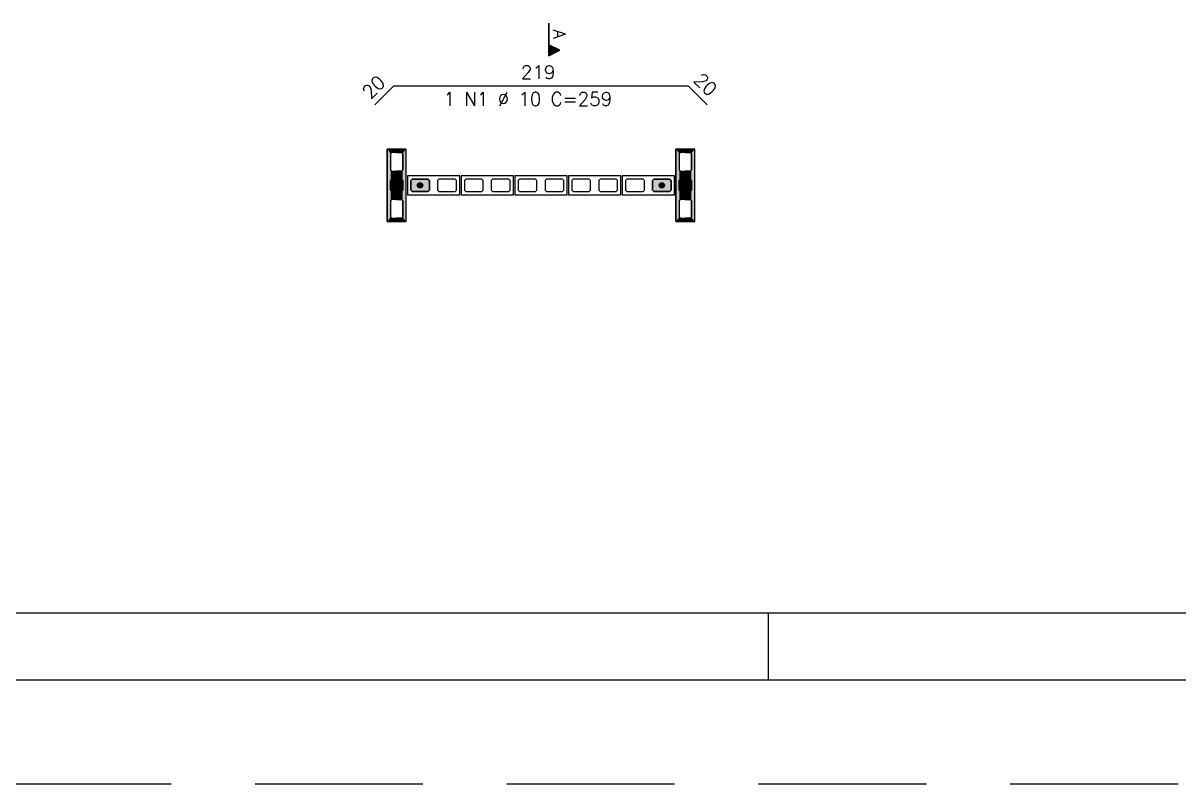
# Model space of a CAD drawing. Extents: x -1 to 122, y -1 to 61.
# Drawn here: x 62.98 to 80.2, y -1.45 to 9.88 of the extents above; entities that cross this region are included whole.
import ezdxf

# ---------------------------------------------------------------- set-up
doc = ezdxf.new("R2010")
doc.units = 0
doc.header["$MEASUREMENT"] = 0
doc.linetypes.add('HIDDEN', pattern=[0.375, 0.25, -0.125])
doc.layers.get('0').update_dxf_attribs({"linetype": 'CONTINUOUS'})
doc.layers.get('Defpoints').update_dxf_attribs({"linetype": 'CONTINUOUS'})
for name, color, linetype in [('ARQ_FOLHA', 7, 'CONTINUOUS'), ('PENA_01', 1, 'CONTINUOUS'), ('PENA_02', 2, 'CONTINUOUS'), ('PENA_03', 3, 'CONTINUOUS'), ('PENA_05', 5, 'CONTINUOUS'), ('PENA_11', 252, 'CONTINUOUS'), ('PENA_19', 240, 'CONTINUOUS')]:
    doc.layers.add(name, color=color, linetype=linetype)
doc.styles.get("Standard").update_dxf_attribs({"font": 'ROMANS.SHX'})

# ---------------------------------------------------------------- blocks, each defined once
blk = doc.blocks.new('FOLHA A1+1 - 1102 X 594')
at = {"layer": 'ARQ_FOLHA', "color": 1}
blk.add_line((-457, 0), (-457, 10), dxfattribs=at)
for points in [[(-1189, 0), (0, 0), (0, 594), (-1189, 594)], [(-1164, 10), (-10, 10), (-10, 584), (-1164, 584)]]:
    blk.add_lwpolyline(points, close=True, dxfattribs=at)
at = {"layer": 'Defpoints', "color": 8, "linetype": 'HIDDEN', "ltscale": 100}
blk.add_lwpolyline([(-1208.5, 609.5), (-1208.5, -15.5), (19.5, -15.5), (19.5, 609.5)], close=True, dxfattribs=at)

msp = doc.modelspace()

# ---------------------------------------------------------------- linework, layer by layer
at = {"layer": 'PENA_01', "linetype": 'Continuous'}
for points in [[(68.475, 7.957), (68.455, 7.937), (68.455, 7.697), (68.475, 7.677), (68.615, 7.677), (68.635, 7.697), (68.635, 7.937), (68.615, 7.957), (68.475, 7.957)], [(72.775, 7.957), (72.755, 7.937), (72.755, 7.697), (72.775, 7.677), (72.915, 7.677), (72.935, 7.697), (72.935, 7.937), (72.915, 7.957), (72.775, 7.957)], [(68.475, 7.557), (68.455, 7.537), (68.455, 7.397), (68.475, 7.377), (68.615, 7.377), (68.635, 7.397), (68.635, 7.537), (68.615, 7.557), (68.475, 7.557)], [(69.035, 7.537), (69.015, 7.557), (68.775, 7.557), (68.755, 7.537), (68.755, 7.397), (68.775, 7.377), (69.015, 7.377), (69.035, 7.397), (69.035, 7.537)], [(69.435, 7.537), (69.415, 7.557), (69.175, 7.557), (69.155, 7.537), (69.155, 7.397), (69.175, 7.377), (69.415, 7.377), (69.435, 7.397), (69.435, 7.537)], [(69.835, 7.537), (69.815, 7.557), (69.575, 7.557), (69.555, 7.537), (69.555, 7.397), (69.575, 7.377), (69.815, 7.377), (69.835, 7.397), (69.835, 7.537)], [(70.235, 7.537), (70.215, 7.557), (69.975, 7.557), (69.955, 7.537), (69.955, 7.397), (69.975, 7.377), (70.215, 7.377), (70.235, 7.397), (70.235, 7.537)], [(70.635, 7.537), (70.615, 7.557), (70.375, 7.557), (70.355, 7.537), (70.355, 7.397), (70.375, 7.377), (70.615, 7.377), (70.635, 7.397), (70.635, 7.537)], [(71.035, 7.537), (71.015, 7.557), (70.775, 7.557), (70.755, 7.537), (70.755, 7.397), (70.775, 7.377), (71.015, 7.377), (71.035, 7.397), (71.035, 7.537)], [(71.435, 7.537), (71.415, 7.557), (71.175, 7.557), (71.155, 7.537), (71.155, 7.397), (71.175, 7.377), (71.415, 7.377), (71.435, 7.397), (71.435, 7.537)], [(71.835, 7.537), (71.815, 7.557), (71.575, 7.557), (71.555, 7.537), (71.555, 7.397), (71.575, 7.377), (71.815, 7.377), (71.835, 7.397), (71.835, 7.537)], [(72.235, 7.537), (72.215, 7.557), (71.975, 7.557), (71.955, 7.537), (71.955, 7.397), (71.975, 7.377), (72.215, 7.377), (72.235, 7.397), (72.235, 7.537)], [(72.635, 7.537), (72.615, 7.557), (72.375, 7.557), (72.355, 7.537), (72.355, 7.397), (72.375, 7.377), (72.615, 7.377), (72.635, 7.397), (72.635, 7.537)], [(72.775, 7.557), (72.755, 7.537), (72.755, 7.397), (72.775, 7.377), (72.915, 7.377), (72.935, 7.397), (72.935, 7.537), (72.915, 7.557), (72.775, 7.557)], [(68.475, 7.257), (68.455, 7.237), (68.455, 6.997), (68.475, 6.977), (68.615, 6.977), (68.635, 6.997), (68.635, 7.237), (68.615, 7.257), (68.475, 7.257)], [(72.775, 7.257), (72.755, 7.237), (72.755, 6.997), (72.775, 6.977), (72.915, 6.977), (72.935, 6.997), (72.935, 7.237), (72.915, 7.257), (72.775, 7.257)]]:
    msp.add_lwpolyline(points, dxfattribs=at)
at = {"layer": 'PENA_02', "linetype": 'Continuous'}
for p, q in [((68.405, 8.007), (68.405, 6.927)), ((68.685, 8.007), (68.405, 8.007)), ((68.685, 6.927), (68.685, 8.007)), ((72.705, 8.007), (72.705, 6.927)), ((72.985, 8.007), (72.705, 8.007)), ((72.985, 6.927), (72.985, 8.007)), ((68.405, 6.927), (68.685, 6.927)), ((72.705, 6.927), (72.985, 6.927))]:
    msp.add_line(p, q, dxfattribs=at)
for points in [[(69.485, 7.607), (68.705, 7.607), (68.705, 7.327), (69.485, 7.327), (69.485, 7.607)], [(70.285, 7.607), (69.505, 7.607), (69.505, 7.327), (70.285, 7.327), (70.285, 7.607)], [(71.085, 7.607), (70.305, 7.607), (70.305, 7.327), (71.085, 7.327), (71.085, 7.607)], [(71.885, 7.607), (71.105, 7.607), (71.105, 7.327), (71.885, 7.327), (71.885, 7.607)], [(72.685, 7.607), (71.905, 7.607), (71.905, 7.327), (72.685, 7.327), (72.685, 7.607)]]:
    msp.add_lwpolyline(points, dxfattribs=at)
at = {"layer": 'PENA_03', "linetype": 'Continuous'}
for p, q in [((70.812, 9.882), (70.812, 9.396)), ((70.813, 9.561), (70.813, 9.882)), ((70.812, 9.396), (70.978, 9.479)), ((70.813, 9.397), (70.813, 9.561)), ((70.976, 9.479), (70.813, 9.561)), ((70.978, 9.479), (70.813, 9.561)), ((70.813, 9.397), (70.976, 9.479)), ((70.825, 9.402), (70.825, 9.555)), ((70.838, 9.409), (70.838, 9.549)), ((70.85, 9.415), (70.85, 9.543)), ((70.863, 9.421), (70.863, 9.536)), ((70.876, 9.428), (70.876, 9.53)), ((70.889, 9.434), (70.889, 9.524)), ((70.901, 9.441), (70.901, 9.517)), ((70.914, 9.447), (70.914, 9.511)), ((70.927, 9.453), (70.927, 9.504)), ((70.94, 9.46), (70.94, 9.498)), ((70.952, 9.466), (70.952, 9.492)), ((70.965, 9.472), (70.965, 9.485))]:
    msp.add_line(p, q, dxfattribs=at)
for points in [[(68.615, 7.557), (68.635, 7.537), (68.635, 7.397), (68.615, 7.377), (68.475, 7.377), (68.455, 7.397), (68.455, 7.537), (68.475, 7.557), (68.615, 7.557)], [(69.035, 7.397), (69.015, 7.377), (68.775, 7.377), (68.755, 7.397), (68.755, 7.537), (68.775, 7.557), (69.015, 7.557), (69.035, 7.537), (69.035, 7.397)], [(72.635, 7.397), (72.615, 7.377), (72.375, 7.377), (72.355, 7.397), (72.355, 7.537), (72.375, 7.557), (72.615, 7.557), (72.635, 7.537), (72.635, 7.397)], [(72.915, 7.557), (72.935, 7.537), (72.935, 7.397), (72.915, 7.377), (72.775, 7.377), (72.755, 7.397), (72.755, 7.537), (72.775, 7.557), (72.915, 7.557)]]:
    msp.add_lwpolyline(points, dxfattribs=at)
for centre in [(68.545, 7.467), (68.895, 7.467), (72.495, 7.467), (72.845, 7.467)]:
    msp.add_circle(centre, 0.04, dxfattribs=at)
for points in [[(68.585, 7.467), (68.525, 7.502), (68.508, 7.481)], [(68.585, 7.467), (68.508, 7.481), (68.508, 7.453)], [(68.585, 7.467), (68.508, 7.453), (68.525, 7.432)], [(68.585, 7.467), (68.552, 7.506), (68.525, 7.502)], [(68.585, 7.467), (68.525, 7.432), (68.552, 7.428)], [(68.585, 7.467), (68.576, 7.493), (68.552, 7.506)], [(68.585, 7.467), (68.552, 7.428), (68.576, 7.441)], [(68.585, 7.467), (68.576, 7.441), (68.585, 7.467)], [(68.935, 7.467), (68.875, 7.502), (68.858, 7.481)], [(68.935, 7.467), (68.858, 7.481), (68.858, 7.453)], [(68.935, 7.467), (68.858, 7.453), (68.875, 7.432)], [(68.935, 7.467), (68.902, 7.506), (68.875, 7.502)], [(68.935, 7.467), (68.875, 7.432), (68.902, 7.428)], [(68.935, 7.467), (68.926, 7.493), (68.902, 7.506)], [(68.935, 7.467), (68.902, 7.428), (68.926, 7.441)], [(68.935, 7.467), (68.926, 7.441), (68.935, 7.467)], [(72.535, 7.467), (72.475, 7.502), (72.458, 7.481)], [(72.535, 7.467), (72.458, 7.481), (72.458, 7.453)], [(72.535, 7.467), (72.458, 7.453), (72.475, 7.432)], [(72.535, 7.467), (72.502, 7.506), (72.475, 7.502)], [(72.535, 7.467), (72.475, 7.432), (72.502, 7.428)], [(72.535, 7.467), (72.526, 7.493), (72.502, 7.506)], [(72.535, 7.467), (72.502, 7.428), (72.526, 7.441)], [(72.535, 7.467), (72.526, 7.441), (72.535, 7.467)], [(72.885, 7.467), (72.825, 7.502), (72.808, 7.481)], [(72.885, 7.467), (72.808, 7.481), (72.808, 7.453)], [(72.885, 7.467), (72.808, 7.453), (72.825, 7.432)], [(72.885, 7.467), (72.852, 7.506), (72.825, 7.502)], [(72.885, 7.467), (72.825, 7.432), (72.852, 7.428)], [(72.885, 7.467), (72.876, 7.493), (72.852, 7.506)], [(72.885, 7.467), (72.852, 7.428), (72.876, 7.441)], [(72.885, 7.467), (72.876, 7.441), (72.885, 7.467)]]:
    msp.add_solid(points, dxfattribs=at)
at = {"layer": 'PENA_05', "linetype": 'Continuous'}
for p, q in [((68.222, 8.668), (68.505, 8.95)), ((68.505, 8.95), (72.885, 8.951)), ((72.885, 8.951), (73.168, 8.668))]:
    msp.add_line(p, q, dxfattribs=at)
at = {"layer": 'PENA_11', "linetype": 'Continuous'}
for points in [[(68.615, 7.557), (68.475, 7.377), (68.455, 7.397)], [(68.615, 7.557), (68.455, 7.397), (68.455, 7.537)], [(68.615, 7.557), (68.455, 7.537), (68.475, 7.557)], [(68.615, 7.557), (68.615, 7.377), (68.475, 7.377)], [(68.615, 7.557), (68.475, 7.557), (68.615, 7.557)], [(68.615, 7.557), (68.635, 7.537), (68.635, 7.397)], [(68.615, 7.557), (68.635, 7.397), (68.615, 7.377)], [(69.035, 7.397), (68.755, 7.537), (68.775, 7.557)], [(69.035, 7.397), (68.755, 7.397), (68.755, 7.537)], [(69.035, 7.397), (68.775, 7.557), (69.015, 7.557)], [(69.035, 7.397), (69.015, 7.557), (69.035, 7.537)], [(69.035, 7.397), (69.035, 7.537), (69.035, 7.397)], [(72.635, 7.397), (72.355, 7.537), (72.375, 7.557)], [(72.635, 7.397), (72.355, 7.397), (72.355, 7.537)], [(72.635, 7.397), (72.375, 7.557), (72.615, 7.557)], [(72.635, 7.397), (72.615, 7.557), (72.635, 7.537)], [(72.635, 7.397), (72.635, 7.537), (72.635, 7.397)], [(72.915, 7.557), (72.775, 7.377), (72.755, 7.397)], [(72.915, 7.557), (72.755, 7.397), (72.755, 7.537)], [(72.915, 7.557), (72.755, 7.537), (72.775, 7.557)], [(72.915, 7.557), (72.915, 7.377), (72.775, 7.377)], [(72.915, 7.557), (72.775, 7.557), (72.915, 7.557)], [(72.915, 7.557), (72.935, 7.537), (72.935, 7.397)], [(72.915, 7.557), (72.935, 7.397), (72.915, 7.377)], [(69.035, 7.397), (68.775, 7.377), (68.755, 7.397)], [(69.035, 7.397), (69.015, 7.377), (68.775, 7.377)], [(72.635, 7.397), (72.375, 7.377), (72.355, 7.397)], [(72.635, 7.397), (72.615, 7.377), (72.375, 7.377)]]:
    msp.add_solid(points, dxfattribs=at)
at = {"layer": 'PENA_19', "linetype": 'Continuous'}
for points in [[(68.545, 8.007), (68.545, 7.957), (68.475, 7.957), (68.455, 7.937), (68.455, 7.697), (68.475, 7.677), (68.545, 7.677), (68.545, 7.557), (68.475, 7.557), (68.455, 7.537), (68.455, 7.397), (68.475, 7.377), (68.545, 7.377), (68.545, 7.257), (68.475, 7.257), (68.455, 7.237), (68.455, 6.997), (68.475, 6.977), (68.545, 6.977), (68.545, 6.927), (68.405, 6.927), (68.405, 8.007), (68.545, 8.007)], [(68.545, 8.007), (68.545, 7.957), (68.615, 7.957), (68.635, 7.937), (68.635, 7.697), (68.615, 7.677), (68.545, 7.677), (68.545, 7.557), (68.615, 7.557), (68.635, 7.537), (68.635, 7.397), (68.615, 7.377), (68.545, 7.377), (68.545, 7.257), (68.615, 7.257), (68.635, 7.237), (68.635, 6.997), (68.615, 6.977), (68.545, 6.977), (68.545, 6.927), (68.685, 6.927), (68.685, 8.007), (68.545, 8.007)], [(72.845, 8.007), (72.845, 7.957), (72.775, 7.957), (72.755, 7.937), (72.755, 7.697), (72.775, 7.677), (72.845, 7.677), (72.845, 7.557), (72.775, 7.557), (72.755, 7.537), (72.755, 7.397), (72.775, 7.377), (72.845, 7.377), (72.845, 7.257), (72.775, 7.257), (72.755, 7.237), (72.755, 6.997), (72.775, 6.977), (72.845, 6.977), (72.845, 6.927), (72.705, 6.927), (72.705, 8.007), (72.845, 8.007)], [(72.845, 8.007), (72.845, 7.957), (72.915, 7.957), (72.935, 7.937), (72.935, 7.697), (72.915, 7.677), (72.845, 7.677), (72.845, 7.557), (72.915, 7.557), (72.935, 7.537), (72.935, 7.397), (72.915, 7.377), (72.845, 7.377), (72.845, 7.257), (72.915, 7.257), (72.935, 7.237), (72.935, 6.997), (72.915, 6.977), (72.845, 6.977), (72.845, 6.927), (72.985, 6.927), (72.985, 8.007), (72.845, 8.007)]]:
    msp.add_lwpolyline(points, dxfattribs=at)
for points in [[(68.475, 7.957), (68.455, 7.937), (68.405, 8.007)], [(68.475, 7.957), (68.405, 8.007), (68.545, 8.007)], [(68.405, 8.007), (68.455, 7.937), (68.405, 6.927)], [(68.405, 6.927), (68.455, 7.937), (68.455, 6.997)], [(68.455, 6.997), (68.455, 7.937), (68.455, 7.697)], [(68.475, 7.957), (68.545, 8.007), (68.545, 7.957)], [(68.545, 8.007), (68.615, 7.957), (68.685, 8.007)], [(68.545, 8.007), (68.545, 7.957), (68.615, 7.957)], [(68.685, 8.007), (68.615, 7.957), (68.635, 7.937)], [(68.685, 8.007), (68.635, 7.937), (68.685, 6.927)], [(68.685, 6.927), (68.635, 7.937), (68.635, 7.697)], [(72.775, 7.957), (72.755, 7.937), (72.705, 8.007)], [(72.775, 7.957), (72.705, 8.007), (72.845, 8.007)], [(72.705, 8.007), (72.755, 7.937), (72.705, 6.927)], [(72.705, 6.927), (72.755, 7.937), (72.755, 6.997)], [(72.755, 6.997), (72.755, 7.937), (72.755, 7.697)], [(72.775, 7.957), (72.845, 8.007), (72.845, 7.957)], [(72.845, 8.007), (72.915, 7.957), (72.985, 8.007)], [(72.845, 8.007), (72.845, 7.957), (72.915, 7.957)], [(72.985, 8.007), (72.915, 7.957), (72.935, 7.937)], [(72.985, 8.007), (72.935, 7.937), (72.985, 6.927)], [(72.985, 6.927), (72.935, 7.937), (72.935, 7.697)], [(68.455, 7.697), (68.455, 6.997), (68.455, 7.537)], [(68.475, 7.677), (68.455, 7.537), (68.455, 7.697)], [(68.475, 7.557), (68.455, 7.537), (68.475, 7.677)], [(68.475, 7.557), (68.475, 7.677), (68.545, 7.677)], [(68.475, 7.557), (68.545, 7.677), (68.545, 7.557)], [(68.615, 7.677), (68.545, 7.677), (68.615, 7.557)], [(68.545, 7.677), (68.545, 7.557), (68.615, 7.557)], [(68.635, 7.537), (68.635, 7.697), (68.615, 7.677)], [(68.635, 7.537), (68.615, 7.677), (68.615, 7.557)], [(68.685, 6.927), (68.635, 7.697), (68.635, 7.537)], [(72.755, 7.697), (72.755, 6.997), (72.755, 7.537)], [(72.775, 7.677), (72.755, 7.537), (72.755, 7.697)], [(72.775, 7.557), (72.755, 7.537), (72.775, 7.677)], [(72.775, 7.557), (72.775, 7.677), (72.845, 7.677)], [(72.775, 7.557), (72.845, 7.677), (72.845, 7.557)], [(72.915, 7.677), (72.845, 7.677), (72.915, 7.557)], [(72.845, 7.677), (72.845, 7.557), (72.915, 7.557)], [(72.935, 7.537), (72.935, 7.697), (72.915, 7.677)], [(72.935, 7.537), (72.915, 7.677), (72.915, 7.557)], [(72.985, 6.927), (72.935, 7.697), (72.935, 7.537)], [(68.455, 7.537), (68.455, 6.997), (68.455, 7.397)], [(68.635, 7.397), (68.685, 6.927), (68.635, 7.537)], [(72.755, 7.537), (72.755, 6.997), (72.755, 7.397)], [(72.935, 7.397), (72.985, 6.927), (72.935, 7.537)], [(68.455, 6.997), (68.455, 7.237), (68.455, 7.397)], [(68.475, 7.377), (68.455, 7.237), (68.455, 7.397)], [(68.475, 7.377), (68.475, 7.257), (68.455, 7.237)], [(68.545, 7.377), (68.475, 7.257), (68.475, 7.377)], [(68.545, 7.377), (68.545, 7.257), (68.475, 7.257)], [(68.545, 7.377), (68.615, 7.257), (68.615, 7.377)], [(68.615, 7.257), (68.545, 7.377), (68.545, 7.257)], [(68.615, 7.377), (68.635, 7.237), (68.635, 7.397)], [(68.615, 7.257), (68.635, 7.237), (68.615, 7.377)], [(68.635, 7.237), (68.685, 6.927), (68.635, 7.397)], [(68.685, 6.927), (68.635, 7.237), (68.635, 6.997)], [(72.755, 6.997), (72.755, 7.237), (72.755, 7.397)], [(72.775, 7.377), (72.755, 7.237), (72.755, 7.397)], [(72.775, 7.377), (72.775, 7.257), (72.755, 7.237)], [(72.845, 7.377), (72.775, 7.257), (72.775, 7.377)], [(72.845, 7.377), (72.845, 7.257), (72.775, 7.257)], [(72.845, 7.377), (72.915, 7.257), (72.915, 7.377)], [(72.915, 7.257), (72.845, 7.377), (72.845, 7.257)], [(72.915, 7.377), (72.935, 7.237), (72.935, 7.397)], [(72.915, 7.257), (72.935, 7.237), (72.915, 7.377)], [(72.935, 7.237), (72.985, 6.927), (72.935, 7.397)], [(72.985, 6.927), (72.935, 7.237), (72.935, 6.997)], [(68.475, 6.977), (68.405, 6.927), (68.455, 6.997)], [(68.545, 6.927), (68.405, 6.927), (68.475, 6.977)], [(68.545, 6.977), (68.545, 6.927), (68.475, 6.977)], [(68.685, 6.927), (68.615, 6.977), (68.545, 6.977)], [(68.685, 6.927), (68.545, 6.977), (68.545, 6.927)], [(68.685, 6.927), (68.635, 6.997), (68.615, 6.977)], [(72.775, 6.977), (72.705, 6.927), (72.755, 6.997)], [(72.845, 6.927), (72.705, 6.927), (72.775, 6.977)], [(72.845, 6.977), (72.845, 6.927), (72.775, 6.977)], [(72.985, 6.927), (72.915, 6.977), (72.845, 6.977)], [(72.985, 6.927), (72.845, 6.977), (72.845, 6.927)], [(72.985, 6.927), (72.935, 6.997), (72.915, 6.977)]]:
    msp.add_solid(points, dxfattribs=at)

# ---------------------------------------------------------------- block references
at = {"xscale": 0.09999999999999938, "yscale": 0.09999999999999938, "zscale": 0.09999999999999938}
msp.add_blockref('FOLHA A1+1 - 1102 X 594', (119.786, 0.1), dxfattribs=at)

# ---------------------------------------------------------------- texts
at = {"layer": 'PENA_03', "linetype": 'Continuous'}
for s, height, rotation, p in [('A', 0.18, 270, (70.879, 9.786)), ('219', 0.2, 0.0032, (70.395, 9.051)), ('20', 0.2, 45, (68.152, 8.738)), ('20', 0.2, 315, (72.956, 9.021))]:
    msp.add_text(s, height=height, rotation=rotation, dxfattribs=at).set_placement(p)
msp.add_text('1 N1 %%c 10 C=259', height=0.2, dxfattribs=at).set_placement((69.244, 8.652))

doc.saveas('drawing.dxf')
